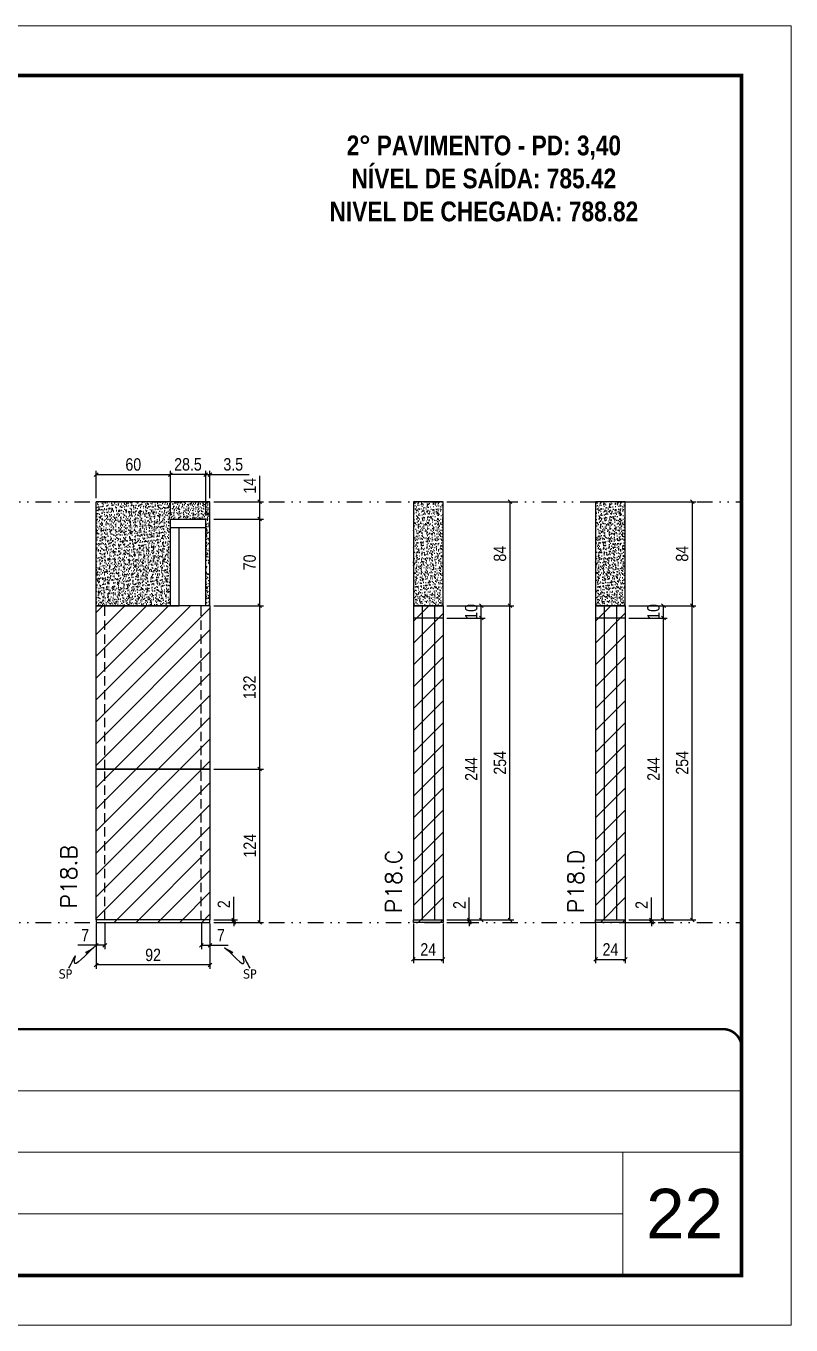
# Model space of a CAD drawing. Extents: x 2201 to 8455, y 252 to 7045.
# Drawn here: x 4666 to 5285, y 252 to 1302 of the extents above; entities that cross this region are included whole.
import ezdxf

# ---------------------------------------------------------------- set-up
doc = ezdxf.new("R2010")
doc.units = 0
for name, pattern in [('CONTINUO', [0]), ('DASHED', [0.75, 0.5, -0.25]), ('DIVIDE2', [0.625, 0.25, -0.125, 0, -0.125, 0, -0.125]), ('HIDDEN', [0.375, 0.25, -0.125])]:
    doc.linetypes.add(name, pattern=pattern)
for name, color, linetype, lineweight in [('CARIMBO', 255, 'Continuous', 9), ('Folhas', 255, 'Continuous', 9), ('Hachura', 251, 'Continuous', 9), ('SARRAFO DE PRESSAO', 251, 'DASHED', 9), ('Texto Seção', 7, 'Continuous', 15)]:
    doc.layers.add(name, color=color, linetype=linetype, lineweight=lineweight)
for name, color, linetype in [('COTA', 241, 'Continuous'), ('NOMENCLATURA', 7, 'Continuous'), ('Nível', 160, 'Continuous'), ('Painéis', 200, 'Continuous'), ('SARR_2.2x7', 40, 'Continuous'), ('Sarrafo de Pressão', 42, 'HIDDEN'), ('texto', 7, 'Continuous')]:
    doc.layers.add(name, color=color, linetype=linetype)
doc.styles.add('ARIAL', font='arial.ttf')
doc.styles.add('COTA TECNICA', font='techl___.ttf', dxfattribs={"height": 10})
doc.styles.add('COTA TECNICA-50', font='techl___.ttf', dxfattribs={"height": 10})
doc.styles.add('REGUA-120', font='ROMANS.shx', dxfattribs={"height": 15})
doc.styles.add('ROMANC', font='techb___.ttf', dxfattribs={"height": 2.5})
doc.styles.get("Standard").update_dxf_attribs({"font": 'arial.ttf'})
doc.dimstyles.new('COTA PAINEL-50', dxfattribs={"dimtxt": 10, "dimasz": 3, "dimexe": 3, "dimexo": 3, "dimgap": 3, "dimtad": 1, "dimdec": 1, "dimzin": 12, "dimdsep": 46, "dimtxsty": 'COTA TECNICA-50', "dimblk1": 'OBLIQUE', "dimblk2": 'OBLIQUE', "dimsah": 1, "dimcen": 0.9, "dimclrd": 4, "dimclre": 4, "dimclrt": 240, "dimadec": 1, "dimazin": 3, "dimtfac": 1, "dimtdec": 1, "dimtmove": 0, "dimatfit": 3, "dimfxl": 1, "dimtolj": 1, "dimtzin": 12, "dimarcsym": 0})
doc.dimstyles.new('PAINEL', dxfattribs={"dimtxt": 10, "dimasz": 3, "dimexe": 3, "dimexo": 3, "dimgap": 3, "dimtad": 1, "dimdec": 1, "dimzin": 12, "dimdsep": 46, "dimtxsty": 'COTA TECNICA', "dimblk1": 'OBLIQUE', "dimblk2": 'OBLIQUE', "dimsah": 1, "dimcen": 0.9, "dimclrd": 4, "dimclre": 4, "dimclrt": 240, "dimadec": 1, "dimazin": 3, "dimtfac": 1, "dimtdec": 1, "dimtmove": 0, "dimatfit": 3, "dimfxl": 1, "dimtolj": 1, "dimtzin": 12, "dimarcsym": 0})
doc.dimstyles.get("Standard").update_dxf_attribs({"dimtxt": 0.18, "dimasz": 0.18, "dimexe": 0.18, "dimexo": 0.0625, "dimgap": 0.09, "dimtad": 0, "dimtih": 1, "dimtoh": 1, "dimdec": 4, "dimzin": 0, "dimdsep": 46, "dimtxsty": 'Standard', "dimcen": 0.09, "dimadec": 0, "dimazin": 0, "dimtfac": 1, "dimtdec": 4, "dimtofl": 0, "dimtmove": 0, "dimatfit": 3, "dimfxl": 1, "dimtolj": 1, "dimtzin": 0, "dimarcsym": 0})

# ---------------------------------------------------------------- blocks, each defined once
blk = doc.blocks.new('9999999999')
at = {"color": 30, "linetype": 'CONTINUO'}
for p, q in [((98564.6, 34379.6), (99584, 34379.6)), ((98564.6, 34329.8), (99488, 34329.8)), ((99584, 34329.8), (99488, 34329.8)), ((99488, 34329.8), (99488, 34230.2)), ((98564.6, 34280), (99488, 34280))]:
    blk.add_line(p, q, dxfattribs=at)
at = {"color": 30, "linetype": 'CONTINUO', "const_width": 2}
blk.add_lwpolyline([(99584, 34230.2), (99584, 34414.4, 0.414214), (99569, 34429.4), (98229, 34429.4, 0.414214), (98214, 34414.4), (98214, 34245.2, 0.414214), (98229, 34230.2), (99584, 34230.2)], format="xyb", dxfattribs=at)
at = {"layer": 'Folhas'}
blk.add_lwpolyline([(98139, 34190.2), (99624, 34190.2), (99624, 35240.2), (98139, 35240.2)], close=True, dxfattribs=at)
at = {"layer": 'Folhas', "color": 30, "const_width": 3}
blk.add_lwpolyline([(98214, 34230.2), (99584, 34230.2), (99584, 35200.2), (98214, 35200.2)], close=True, dxfattribs=at)
blk = doc.blocks.new('_Oblique')
at = {"color": 0, "linetype": 'ByBlock', "lineweight": -2}
blk.add_line((-0.5, -0.5), (0.5, 0.5), dxfattribs=at)
blk = doc.blocks.new('*D221')
at = {"layer": 'COTA', "color": 4, "lineweight": -2, "transparency": 16777216}
for p, q in [((4979.6, 576.2), (4979.6, 544.3)), ((5003.6, 576.2), (5003.6, 544.3)), ((4979.6, 547.3), (5003.6, 547.3))]:
    blk.add_line(p, q, dxfattribs=at)
at = {"layer": 'Defpoints', "color": 0, "transparency": 16777216}
for p in [(4979.6, 579.2), (5003.6, 579.2), (5003.6, 547.3)]:
    blk.add_point(p, dxfattribs=at)
at = {"layer": 'COTA', "color": 4, "lineweight": -2, "transparency": 16777216, "xscale": 3, "yscale": 3, "zscale": 3, "rotation": 180}
blk.add_blockref('_Oblique', (4979.6, 547.3), dxfattribs=at)
at = {"layer": 'COTA', "color": 4, "lineweight": -2, "transparency": 16777216, "xscale": 3, "yscale": 3, "zscale": 3}
blk.add_blockref('_Oblique', (5003.6, 547.3), dxfattribs=at)
at = {"layer": 'COTA', "color": 240, "transparency": 16777216, "insert": (4991.6, 555.4), "char_height": 10, "attachment_point": 5, "style": 'COTA TECNICA'}
blk.add_mtext('\\A1;24', dxfattribs=at)
blk = doc.blocks.new('*D222')
at = {"layer": 'COTA', "color": 4, "lineweight": -2, "transparency": 16777216}
for p, q in [((5024.8, 579.2), (5024.8, 597.3)), ((5006.6, 579.2), (5027.8, 579.2)), ((5024.8, 577.2), (5024.8, 579.2)), ((5006.6, 577.2), (5027.8, 577.2)), ((5024.8, 577.2), (5024.8, 574.2))]:
    blk.add_line(p, q, dxfattribs=at)
at = {"layer": 'Defpoints', "color": 0, "transparency": 16777216}
for p in [(5003.6, 579.2), (5024.8, 579.2), (5003.6, 577.2)]:
    blk.add_point(p, dxfattribs=at)
at = {"layer": 'COTA', "color": 4, "lineweight": -2, "transparency": 16777216, "xscale": 3, "yscale": 3, "zscale": 3}
for p, rotation in [((5024.8, 579.2), 270), ((5024.8, 577.2), 90)]:
    blk.add_blockref('_Oblique', p, dxfattribs=dict(at, rotation=rotation))
at = {"layer": 'COTA', "color": 240, "transparency": 16777216, "insert": (5016.8, 591.3), "char_height": 10, "attachment_point": 5, "rotation": 90, "style": 'COTA TECNICA-50'}
blk.add_mtext('\\A1;2', dxfattribs=at)
blk = doc.blocks.new('*D673')
at = {"layer": 'COTA', "color": 4, "linetype": 'ByBlock', "lineweight": -2, "transparency": 16777216}
for p, q in [((5006.6, 917.2), (5060.7, 917.2)), ((5057.7, 917.2), (5057.7, 833.2)), ((5006.6, 833.2), (5060.7, 833.2))]:
    blk.add_line(p, q, dxfattribs=at)
at = {"layer": 'Defpoints', "color": 0, "linetype": 'ByBlock', "transparency": 16777216}
for p in [(5003.6, 917.2), (5003.6, 833.2), (5057.7, 833.2)]:
    blk.add_point(p, dxfattribs=at)
at = {"layer": 'COTA', "color": 4, "linetype": 'ByBlock', "lineweight": -2, "transparency": 16777216, "xscale": 3, "yscale": 3, "zscale": 3}
for p, rotation in [((5057.7, 917.2), 90), ((5057.7, 833.2), 270)]:
    blk.add_blockref('_Oblique', p, dxfattribs=dict(at, rotation=rotation))
at = {"layer": 'COTA', "color": 240, "linetype": 'ByBlock', "transparency": 16777216, "insert": (5049.6, 875.2), "char_height": 10, "attachment_point": 5, "rotation": 90, "style": 'COTA TECNICA'}
blk.add_mtext('\\A1;84', dxfattribs=at)
blk = doc.blocks.new('*D223')
at = {"layer": 'COTA', "color": 4, "lineweight": -2, "transparency": 16777216}
for p, q in [((5006.6, 833.2), (5037.5, 833.2)), ((5034.5, 823.2), (5034.5, 833.2)), ((5006.6, 823.2), (5037.5, 823.2))]:
    blk.add_line(p, q, dxfattribs=at)
at = {"layer": 'Defpoints', "color": 0, "transparency": 16777216}
for p in [(5003.6, 833.2), (5034.5, 833.2), (5003.6, 823.2)]:
    blk.add_point(p, dxfattribs=at)
at = {"layer": 'COTA', "color": 4, "lineweight": -2, "transparency": 16777216, "xscale": 3, "yscale": 3, "zscale": 3}
for p, rotation in [((5034.5, 833.2), 90), ((5034.5, 823.2), 270)]:
    blk.add_blockref('_Oblique', p, dxfattribs=dict(at, rotation=rotation))
at = {"layer": 'COTA', "color": 240, "transparency": 16777216, "insert": (5026.4, 828.2), "char_height": 10, "attachment_point": 5, "rotation": 90, "style": 'COTA TECNICA-50'}
blk.add_mtext('\\A1;10', dxfattribs=at)
blk = doc.blocks.new('*D674')
at = {"layer": 'COTA', "color": 4, "lineweight": -2, "transparency": 16777216}
for p, q in [((5006.6, 823.2), (5037.5, 823.2)), ((5034.5, 579.2), (5034.5, 823.2)), ((5006.6, 579.2), (5037.5, 579.2))]:
    blk.add_line(p, q, dxfattribs=at)
at = {"layer": 'Defpoints', "color": 0, "transparency": 16777216}
for p in [(5003.6, 823.2), (5034.5, 823.2), (5003.6, 579.2)]:
    blk.add_point(p, dxfattribs=at)
at = {"layer": 'COTA', "color": 4, "lineweight": -2, "transparency": 16777216, "xscale": 3, "yscale": 3, "zscale": 3}
for p, rotation in [((5034.5, 823.2), 90), ((5034.5, 579.2), 270)]:
    blk.add_blockref('_Oblique', p, dxfattribs=dict(at, rotation=rotation))
at = {"layer": 'COTA', "color": 240, "transparency": 16777216, "insert": (5026.4, 701.2), "char_height": 10, "attachment_point": 5, "rotation": 90, "style": 'COTA TECNICA'}
blk.add_mtext('\\A1;244', dxfattribs=at)
blk = doc.blocks.new('*D224')
at = {"layer": 'COTA', "color": 4, "lineweight": -2, "transparency": 16777216}
for p, q in [((4723.2, 576.2), (4723.2, 539.8)), ((4815.2, 576.2), (4815.2, 539.8)), ((4815.2, 542.8), (4723.2, 542.8))]:
    blk.add_line(p, q, dxfattribs=at)
at = {"layer": 'Defpoints', "color": 0, "transparency": 16777216}
for p in [(4723.2, 579.2), (4815.2, 579.2), (4723.2, 542.8)]:
    blk.add_point(p, dxfattribs=at)
at = {"layer": 'COTA', "color": 4, "lineweight": -2, "transparency": 16777216, "xscale": 3, "yscale": 3, "zscale": 3, "rotation": 180}
blk.add_blockref('_Oblique', (4723.2, 542.8), dxfattribs=at)
at = {"layer": 'COTA', "color": 4, "lineweight": -2, "transparency": 16777216, "xscale": 3, "yscale": 3, "zscale": 3}
blk.add_blockref('_Oblique', (4815.2, 542.8), dxfattribs=at)
at = {"layer": 'COTA', "color": 240, "transparency": 16777216, "insert": (4769.2, 550.9), "char_height": 10, "attachment_point": 5, "style": 'COTA TECNICA'}
blk.add_mtext('\\A1;92', dxfattribs=at)
blk = doc.blocks.new('*D225')
at = {"layer": 'COTA', "color": 4, "lineweight": -2, "transparency": 16777216}
for p, q in [((4808.2, 576.2), (4808.2, 555.7)), ((4815.2, 574.2), (4815.2, 555.7)), ((4808.2, 558.7), (4815.2, 558.7)), ((4815.2, 558.7), (4829.9, 558.7))]:
    blk.add_line(p, q, dxfattribs=at)
at = {"layer": 'Defpoints', "color": 0, "transparency": 16777216}
for p in [(4808.2, 579.2), (4815.2, 577.2), (4815.2, 558.7)]:
    blk.add_point(p, dxfattribs=at)
at = {"layer": 'COTA', "color": 4, "lineweight": -2, "transparency": 16777216, "xscale": 3, "yscale": 3, "zscale": 3, "rotation": 180}
blk.add_blockref('_Oblique', (4808.2, 558.7), dxfattribs=at)
at = {"layer": 'COTA', "color": 4, "lineweight": -2, "transparency": 16777216, "xscale": 3, "yscale": 3, "zscale": 3}
blk.add_blockref('_Oblique', (4815.2, 558.7), dxfattribs=at)
at = {"layer": 'COTA', "color": 240, "transparency": 16777216, "insert": (4824, 566.8), "char_height": 10, "attachment_point": 5, "style": 'COTA TECNICA-50'}
blk.add_mtext('\\A1;7', dxfattribs=at)
blk = doc.blocks.new('*D226')
at = {"layer": 'COTA', "color": 4, "lineweight": -2, "transparency": 16777216}
for p, q in [((4723.2, 574.2), (4723.2, 555.7)), ((4730.2, 576.2), (4730.2, 555.7)), ((4723.2, 558.7), (4708.4, 558.7)), ((4730.2, 558.7), (4723.2, 558.7))]:
    blk.add_line(p, q, dxfattribs=at)
at = {"layer": 'Defpoints', "color": 0, "transparency": 16777216}
for p in [(4730.2, 579.2), (4723.2, 577.2), (4723.2, 558.7)]:
    blk.add_point(p, dxfattribs=at)
at = {"layer": 'COTA', "color": 4, "lineweight": -2, "transparency": 16777216, "xscale": 3, "yscale": 3, "zscale": 3, "rotation": 180}
blk.add_blockref('_Oblique', (4723.2, 558.7), dxfattribs=at)
at = {"layer": 'COTA', "color": 4, "lineweight": -2, "transparency": 16777216, "xscale": 3, "yscale": 3, "zscale": 3}
blk.add_blockref('_Oblique', (4730.2, 558.7), dxfattribs=at)
at = {"layer": 'COTA', "color": 240, "transparency": 16777216, "insert": (4714.3, 566.8), "char_height": 10, "attachment_point": 5, "style": 'COTA TECNICA-50'}
blk.add_mtext('\\A1;7', dxfattribs=at)
blk = doc.blocks.new('*D227')
at = {"layer": 'COTA', "color": 4, "linetype": 'ByBlock', "lineweight": -2, "transparency": 16777216}
for p, q in [((4818.2, 701.2), (4858.4, 701.2)), ((4855.4, 577.2), (4855.4, 701.2)), ((4818.2, 577.2), (4858.4, 577.2))]:
    blk.add_line(p, q, dxfattribs=at)
at = {"layer": 'Defpoints', "color": 0, "linetype": 'ByBlock', "transparency": 16777216}
for p in [(4815.2, 701.2), (4855.4, 701.2), (4815.2, 577.2)]:
    blk.add_point(p, dxfattribs=at)
at = {"layer": 'COTA', "color": 4, "linetype": 'ByBlock', "lineweight": -2, "transparency": 16777216, "xscale": 3, "yscale": 3, "zscale": 3}
for p, rotation in [((4855.4, 701.2), 90), ((4855.4, 577.2), 270)]:
    blk.add_blockref('_Oblique', p, dxfattribs=dict(at, rotation=rotation))
at = {"layer": 'COTA', "color": 240, "linetype": 'ByBlock', "transparency": 16777216, "insert": (4847.3, 639.2), "char_height": 10, "attachment_point": 5, "rotation": 90, "style": 'COTA TECNICA'}
blk.add_mtext('\\A1;124', dxfattribs=at)
blk = doc.blocks.new('*D228')
at = {"layer": 'COTA', "color": 4, "lineweight": -2, "transparency": 16777216}
for p, q in [((4834.4, 579.2), (4834.4, 598)), ((4818.2, 579.2), (4837.4, 579.2)), ((4834.4, 577.2), (4834.4, 579.2)), ((4818.2, 577.2), (4837.4, 577.2)), ((4834.4, 577.2), (4834.4, 574.2))]:
    blk.add_line(p, q, dxfattribs=at)
at = {"layer": 'Defpoints', "color": 0, "transparency": 16777216}
for p in [(4815.2, 579.2), (4815.2, 577.2), (4834.4, 577.2)]:
    blk.add_point(p, dxfattribs=at)
at = {"layer": 'COTA', "color": 4, "lineweight": -2, "transparency": 16777216, "xscale": 3, "yscale": 3, "zscale": 3}
for p, rotation in [((4834.4, 579.2), 270), ((4834.4, 577.2), 90)]:
    blk.add_blockref('_Oblique', p, dxfattribs=dict(at, rotation=rotation))
at = {"layer": 'COTA', "color": 240, "transparency": 16777216, "insert": (4826.4, 591.9), "char_height": 10, "attachment_point": 5, "rotation": 90, "style": 'COTA TECNICA-50'}
blk.add_mtext('\\A1;2', dxfattribs=at)
blk = doc.blocks.new('*D229')
at = {"layer": 'COTA', "color": 4, "linetype": 'ByBlock', "lineweight": -2, "transparency": 16777216}
for p, q in [((4818.2, 701.2), (4858.4, 701.2)), ((4855.4, 577.2), (4855.4, 701.2)), ((4818.2, 577.2), (4858.4, 577.2))]:
    blk.add_line(p, q, dxfattribs=at)
at = {"layer": 'Defpoints', "color": 0, "linetype": 'ByBlock', "transparency": 16777216}
for p in [(4815.2, 701.2), (4855.4, 701.2), (4815.2, 577.2)]:
    blk.add_point(p, dxfattribs=at)
at = {"layer": 'COTA', "color": 4, "linetype": 'ByBlock', "lineweight": -2, "transparency": 16777216, "xscale": 3, "yscale": 3, "zscale": 3}
for p, rotation in [((4855.4, 701.2), 90), ((4855.4, 577.2), 270)]:
    blk.add_blockref('_Oblique', p, dxfattribs=dict(at, rotation=rotation))
at = {"layer": 'COTA', "color": 240, "linetype": 'ByBlock', "transparency": 16777216, "insert": (4847.3, 639.2), "char_height": 10, "attachment_point": 5, "rotation": 90, "style": 'COTA TECNICA'}
blk.add_mtext('\\A1;124', dxfattribs=at)
blk = doc.blocks.new('*D230')
at = {"layer": 'COTA', "color": 4, "lineweight": -2, "transparency": 16777216}
for p, q in [((4855.4, 917.2), (4855.4, 938.3)), ((4818.2, 917.2), (4858.4, 917.2)), ((4855.4, 903.2), (4855.4, 917.2)), ((4818.2, 903.2), (4858.4, 903.2))]:
    blk.add_line(p, q, dxfattribs=at)
at = {"layer": 'Defpoints', "color": 0, "transparency": 16777216}
for p in [(4815.2, 917.2), (4815.2, 903.2), (4855.4, 903.2)]:
    blk.add_point(p, dxfattribs=at)
at = {"layer": 'COTA', "color": 4, "lineweight": -2, "transparency": 16777216, "xscale": 3, "yscale": 3, "zscale": 3}
for p, rotation in [((4855.4, 917.2), 90), ((4855.4, 903.2), 270)]:
    blk.add_blockref('_Oblique', p, dxfattribs=dict(at, rotation=rotation))
at = {"layer": 'COTA', "color": 240, "transparency": 16777216, "insert": (4847.3, 930.2), "char_height": 10, "attachment_point": 5, "rotation": 90, "style": 'COTA TECNICA-50'}
blk.add_mtext('\\A1;14', dxfattribs=at)
blk = doc.blocks.new('*D53')
at = {"layer": 'COTA', "color": 4, "lineweight": -2, "transparency": 16777216}
for p, q in [((5006.6, 833.2), (5060.7, 833.2)), ((5057.7, 579.2), (5057.7, 833.2)), ((5006.6, 579.2), (5060.7, 579.2))]:
    blk.add_line(p, q, dxfattribs=at)
at = {"layer": 'Defpoints', "color": 0, "transparency": 16777216}
for p in [(5003.6, 833.2), (5057.7, 833.2), (5003.6, 579.2)]:
    blk.add_point(p, dxfattribs=at)
at = {"layer": 'COTA', "color": 4, "lineweight": -2, "transparency": 16777216, "xscale": 3, "yscale": 3, "zscale": 3}
for p, rotation in [((5057.7, 833.2), 90), ((5057.7, 579.2), 270)]:
    blk.add_blockref('_Oblique', p, dxfattribs=dict(at, rotation=rotation))
at = {"layer": 'COTA', "color": 240, "transparency": 16777216, "insert": (5049.6, 706.2), "char_height": 10, "attachment_point": 5, "rotation": 90, "style": 'COTA TECNICA'}
blk.add_mtext('\\A1;254', dxfattribs=at)
blk = doc.blocks.new('*D583')
at = {"layer": 'COTA', "color": 4, "lineweight": -2, "transparency": 16777216}
for p, q in [((4723.2, 920.2), (4723.2, 942.2)), ((4723.2, 939.2), (4783.2, 939.2)), ((4783.2, 906.2), (4783.2, 942.2))]:
    blk.add_line(p, q, dxfattribs=at)
at = {"layer": 'Defpoints', "color": 0, "transparency": 16777216}
for p in [(4783.2, 939.2), (4723.2, 917.2), (4783.2, 903.2)]:
    blk.add_point(p, dxfattribs=at)
at = {"layer": 'COTA', "color": 4, "lineweight": -2, "transparency": 16777216, "xscale": 3, "yscale": 3, "zscale": 3, "rotation": 180}
blk.add_blockref('_Oblique', (4723.2, 939.2), dxfattribs=at)
at = {"layer": 'COTA', "color": 4, "lineweight": -2, "transparency": 16777216, "xscale": 3, "yscale": 3, "zscale": 3}
blk.add_blockref('_Oblique', (4783.2, 939.2), dxfattribs=at)
at = {"layer": 'COTA', "color": 240, "transparency": 16777216, "insert": (4753.2, 947.3), "char_height": 10, "attachment_point": 5, "style": 'COTA TECNICA'}
blk.add_mtext('\\A1;60', dxfattribs=at)
blk = doc.blocks.new('*D54')
at = {"layer": 'COTA', "color": 4, "lineweight": -2, "transparency": 16777216}
for p, q in [((5126.9, 576.2), (5126.9, 544.3)), ((5150.9, 576.2), (5150.9, 544.3)), ((5126.9, 547.3), (5150.9, 547.3))]:
    blk.add_line(p, q, dxfattribs=at)
at = {"layer": 'Defpoints', "color": 0, "transparency": 16777216}
for p in [(5126.9, 579.2), (5150.9, 579.2), (5150.9, 547.3)]:
    blk.add_point(p, dxfattribs=at)
at = {"layer": 'COTA', "color": 4, "lineweight": -2, "transparency": 16777216, "xscale": 3, "yscale": 3, "zscale": 3, "rotation": 180}
blk.add_blockref('_Oblique', (5126.9, 547.3), dxfattribs=at)
at = {"layer": 'COTA', "color": 4, "lineweight": -2, "transparency": 16777216, "xscale": 3, "yscale": 3, "zscale": 3}
blk.add_blockref('_Oblique', (5150.9, 547.3), dxfattribs=at)
at = {"layer": 'COTA', "color": 240, "transparency": 16777216, "insert": (5138.9, 555.4), "char_height": 10, "attachment_point": 5, "style": 'COTA TECNICA'}
blk.add_mtext('\\A1;24', dxfattribs=at)
blk = doc.blocks.new('*D55')
at = {"layer": 'COTA', "color": 4, "lineweight": -2, "transparency": 16777216}
for p, q in [((5172.1, 579.2), (5172.1, 597.3)), ((5153.9, 579.2), (5175.1, 579.2)), ((5172.1, 577.2), (5172.1, 579.2)), ((5153.9, 577.2), (5175.1, 577.2)), ((5172.1, 577.2), (5172.1, 574.2))]:
    blk.add_line(p, q, dxfattribs=at)
at = {"layer": 'Defpoints', "color": 0, "transparency": 16777216}
for p in [(5150.9, 579.2), (5172.1, 579.2), (5150.9, 577.2)]:
    blk.add_point(p, dxfattribs=at)
at = {"layer": 'COTA', "color": 4, "lineweight": -2, "transparency": 16777216, "xscale": 3, "yscale": 3, "zscale": 3}
for p, rotation in [((5172.1, 579.2), 270), ((5172.1, 577.2), 90)]:
    blk.add_blockref('_Oblique', p, dxfattribs=dict(at, rotation=rotation))
at = {"layer": 'COTA', "color": 240, "transparency": 16777216, "insert": (5164.1, 591.3), "char_height": 10, "attachment_point": 5, "rotation": 90, "style": 'COTA TECNICA-50'}
blk.add_mtext('\\A1;2', dxfattribs=at)
blk = doc.blocks.new('*D584')
at = {"layer": 'COTA', "color": 4, "linetype": 'ByBlock', "lineweight": -2, "transparency": 16777216}
for p, q in [((5153.9, 917.2), (5208, 917.2)), ((5205, 917.2), (5205, 833.2)), ((5153.9, 833.2), (5208, 833.2))]:
    blk.add_line(p, q, dxfattribs=at)
at = {"layer": 'Defpoints', "color": 0, "linetype": 'ByBlock', "transparency": 16777216}
for p in [(5150.9, 917.2), (5150.9, 833.2), (5205, 833.2)]:
    blk.add_point(p, dxfattribs=at)
at = {"layer": 'COTA', "color": 4, "linetype": 'ByBlock', "lineweight": -2, "transparency": 16777216, "xscale": 3, "yscale": 3, "zscale": 3}
for p, rotation in [((5205, 917.2), 90), ((5205, 833.2), 270)]:
    blk.add_blockref('_Oblique', p, dxfattribs=dict(at, rotation=rotation))
at = {"layer": 'COTA', "color": 240, "linetype": 'ByBlock', "transparency": 16777216, "insert": (5196.9, 875.2), "char_height": 10, "attachment_point": 5, "rotation": 90, "style": 'COTA TECNICA'}
blk.add_mtext('\\A1;84', dxfattribs=at)
blk = doc.blocks.new('*D585')
at = {"layer": 'COTA', "color": 4, "lineweight": -2, "transparency": 16777216}
for p, q in [((5153.9, 823.2), (5184.8, 823.2)), ((5181.8, 579.2), (5181.8, 823.2)), ((5153.9, 579.2), (5184.8, 579.2))]:
    blk.add_line(p, q, dxfattribs=at)
at = {"layer": 'Defpoints', "color": 0, "transparency": 16777216}
for p in [(5150.9, 823.2), (5181.8, 823.2), (5150.9, 579.2)]:
    blk.add_point(p, dxfattribs=at)
at = {"layer": 'COTA', "color": 4, "lineweight": -2, "transparency": 16777216, "xscale": 3, "yscale": 3, "zscale": 3}
for p, rotation in [((5181.8, 823.2), 90), ((5181.8, 579.2), 270)]:
    blk.add_blockref('_Oblique', p, dxfattribs=dict(at, rotation=rotation))
at = {"layer": 'COTA', "color": 240, "transparency": 16777216, "insert": (5173.7, 701.2), "char_height": 10, "attachment_point": 5, "rotation": 90, "style": 'COTA TECNICA'}
blk.add_mtext('\\A1;244', dxfattribs=at)
blk = doc.blocks.new('*D56')
at = {"layer": 'COTA', "color": 4, "lineweight": -2, "transparency": 16777216}
for p, q in [((5153.9, 833.2), (5208, 833.2)), ((5205, 579.2), (5205, 833.2)), ((5153.9, 579.2), (5208, 579.2))]:
    blk.add_line(p, q, dxfattribs=at)
at = {"layer": 'Defpoints', "color": 0, "transparency": 16777216}
for p in [(5150.9, 833.2), (5205, 833.2), (5150.9, 579.2)]:
    blk.add_point(p, dxfattribs=at)
at = {"layer": 'COTA', "color": 4, "lineweight": -2, "transparency": 16777216, "xscale": 3, "yscale": 3, "zscale": 3}
for p, rotation in [((5205, 833.2), 90), ((5205, 579.2), 270)]:
    blk.add_blockref('_Oblique', p, dxfattribs=dict(at, rotation=rotation))
at = {"layer": 'COTA', "color": 240, "transparency": 16777216, "insert": (5196.9, 706.2), "char_height": 10, "attachment_point": 5, "rotation": 90, "style": 'COTA TECNICA'}
blk.add_mtext('\\A1;254', dxfattribs=at)
blk = doc.blocks.new('*D586')
at = {"layer": 'COTA', "color": 4, "lineweight": -2, "transparency": 16777216}
for p, q in [((4818.2, 833.2), (4858.4, 833.2)), ((4855.4, 701.2), (4855.4, 833.2)), ((4818.2, 701.2), (4858.4, 701.2))]:
    blk.add_line(p, q, dxfattribs=at)
at = {"layer": 'Defpoints', "color": 0, "transparency": 16777216}
for p in [(4815.2, 833.2), (4855.4, 833.2), (4815.2, 701.2)]:
    blk.add_point(p, dxfattribs=at)
at = {"layer": 'COTA', "color": 4, "lineweight": -2, "transparency": 16777216, "xscale": 3, "yscale": 3, "zscale": 3}
for p, rotation in [((4855.4, 833.2), 90), ((4855.4, 701.2), 270)]:
    blk.add_blockref('_Oblique', p, dxfattribs=dict(at, rotation=rotation))
at = {"layer": 'COTA', "color": 240, "transparency": 16777216, "insert": (4847.2, 767.2), "char_height": 10, "attachment_point": 5, "rotation": 90, "style": 'COTA TECNICA'}
blk.add_mtext('\\A1;132', dxfattribs=at)
blk = doc.blocks.new('*D587')
at = {"layer": 'COTA', "color": 4, "lineweight": -2, "transparency": 16777216}
for p, q in [((4818.2, 903.2), (4858.4, 903.2)), ((4855.4, 833.2), (4855.4, 903.2)), ((4818.2, 833.2), (4858.4, 833.2))]:
    blk.add_line(p, q, dxfattribs=at)
at = {"layer": 'Defpoints', "color": 0, "transparency": 16777216}
for p in [(4815.2, 903.2), (4855.4, 903.2), (4815.2, 833.2)]:
    blk.add_point(p, dxfattribs=at)
at = {"layer": 'COTA', "color": 4, "lineweight": -2, "transparency": 16777216, "xscale": 3, "yscale": 3, "zscale": 3}
for p, rotation in [((4855.4, 903.2), 90), ((4855.4, 833.2), 270)]:
    blk.add_blockref('_Oblique', p, dxfattribs=dict(at, rotation=rotation))
at = {"layer": 'COTA', "color": 240, "transparency": 16777216, "insert": (4847.3, 868.2), "char_height": 10, "attachment_point": 5, "rotation": 90, "style": 'COTA TECNICA'}
blk.add_mtext('\\A1;70', dxfattribs=at)
blk = doc.blocks.new('*D57')
at = {"layer": 'COTA', "color": 4, "lineweight": -2, "transparency": 16777216}
for p, q in [((5153.9, 833.2), (5184.8, 833.2)), ((5181.8, 823.2), (5181.8, 833.2)), ((5153.9, 823.2), (5184.8, 823.2))]:
    blk.add_line(p, q, dxfattribs=at)
at = {"layer": 'Defpoints', "color": 0, "transparency": 16777216}
for p in [(5150.9, 833.2), (5181.8, 833.2), (5150.9, 823.2)]:
    blk.add_point(p, dxfattribs=at)
at = {"layer": 'COTA', "color": 4, "lineweight": -2, "transparency": 16777216, "xscale": 3, "yscale": 3, "zscale": 3}
for p, rotation in [((5181.8, 833.2), 90), ((5181.8, 823.2), 270)]:
    blk.add_blockref('_Oblique', p, dxfattribs=dict(at, rotation=rotation))
at = {"layer": 'COTA', "color": 240, "transparency": 16777216, "insert": (5173.7, 828.2), "char_height": 10, "attachment_point": 5, "rotation": 90, "style": 'COTA TECNICA'}
blk.add_mtext('\\A1;10', dxfattribs=at)
blk = doc.blocks.new('*D590')
at = {"layer": 'COTA', "color": 4, "lineweight": -2, "transparency": 16777216}
for p, q in [((4811.7, 939.2), (4808.7, 939.2)), ((4811.7, 906.2), (4811.7, 942.2)), ((4811.7, 939.2), (4815.2, 939.2)), ((4815.2, 920.2), (4815.2, 942.2)), ((4815.2, 939.2), (4846.8, 939.2))]:
    blk.add_line(p, q, dxfattribs=at)
at = {"layer": 'Defpoints', "color": 0, "transparency": 16777216}
for p in [(4815.2, 939.2), (4815.2, 917.2), (4811.7, 903.2)]:
    blk.add_point(p, dxfattribs=at)
at = {"layer": 'COTA', "color": 4, "lineweight": -2, "transparency": 16777216, "xscale": 3, "yscale": 3, "zscale": 3}
blk.add_blockref('_Oblique', (4811.7, 939.2), dxfattribs=at)
at = {"layer": 'COTA', "color": 4, "lineweight": -2, "transparency": 16777216, "xscale": 3, "yscale": 3, "zscale": 3, "rotation": 180}
blk.add_blockref('_Oblique', (4815.2, 939.2), dxfattribs=at)
at = {"layer": 'COTA', "color": 240, "transparency": 16777216, "insert": (4834, 947.4), "char_height": 10, "attachment_point": 5, "style": 'COTA TECNICA'}
blk.add_mtext('\\A1;3.5', dxfattribs=at)
blk = doc.blocks.new('*D547')
at = {"layer": 'COTA', "color": 4, "lineweight": -2, "transparency": 16777216}
for p, q in [((4783.2, 906.2), (4783.2, 942.2)), ((4811.7, 939.2), (4783.2, 939.2)), ((4811.7, 906.2), (4811.7, 942.2))]:
    blk.add_line(p, q, dxfattribs=at)
at = {"layer": 'Defpoints', "color": 0, "transparency": 16777216}
for p in [(4783.2, 939.2), (4783.2, 903.2), (4811.7, 903.2)]:
    blk.add_point(p, dxfattribs=at)
at = {"layer": 'COTA', "color": 4, "lineweight": -2, "transparency": 16777216, "xscale": 3, "yscale": 3, "zscale": 3, "rotation": 180}
blk.add_blockref('_Oblique', (4783.2, 939.2), dxfattribs=at)
at = {"layer": 'COTA', "color": 4, "lineweight": -2, "transparency": 16777216, "xscale": 3, "yscale": 3, "zscale": 3}
blk.add_blockref('_Oblique', (4811.7, 939.2), dxfattribs=at)
at = {"layer": 'COTA', "color": 240, "transparency": 16777216, "insert": (4797.4, 947.4), "char_height": 10, "attachment_point": 5, "style": 'COTA TECNICA'}
blk.add_mtext('\\A1;28.5', dxfattribs=at)

msp = doc.modelspace()

# ---------------------------------------------------------------- hatches: boundary and pattern name
at = {"layer": 'COTA', "linetype": 'ByBlock'}
h = msp.add_hatch(dxfattribs=at)
h.set_pattern_fill('AR-CONC', color=256, scale=0.03)
h.set_pattern_definition([(50, (-167550.8156, -105473.8634), (5.46554007, -0.47817257), [0.5715, -6.2865]), (355, (-167550.8156, -105473.8634), (-1.05730264, 5.73170536), [0.4572, -5.02921753]), (100.4514447, (-167550.36, -105473.903), (4.40823741, 5.25353256), [0.48570026, -5.34270734]), (46.1842, (-167550.8156, -105472.3394), (8.13237123, -1.26126984), [0.85725, -9.42975]), (96.6355576, (-167550.138, -105472.4445), (7.12212402, 7.42278374), [0.7285507, -8.01406824]), (351.184151, (-167550.816, -105472.339), (7.12212402, 7.42278374), [0.685799, -7.54379196]), (21, (-167550.0536, -105472.7204), (4.54843174, -3.06795595), [0.5715, -6.2865]), (326, (-167550.0536, -105472.7204), (1.85406085, 5.52563898), [0.4572, -5.0292]), (71.451445, (-167549.6745, -105472.976), (6.40249258, 2.45768307), [0.48570026, -5.34269813]), (37.5, (-167550.8156, -105473.8634), (0.092658098, 2.536651166), [0, -4.96824, 0, -5.1054, 0, -5.04825]), (7.5, (-167550.8156, -105473.8634), (2.004589875, 3.005417245), [0, -2.91084, 0, -4.85394, 0, -1.92405]), (327.5, (-167552.5148, -105473.8634), (4.067717855, -0.17186232), [0, -1.905, 0, -5.9436, 0, -7.8867]), (317.5, (-167553.277, -105473.8634), (4.44387544, 0.76279473), [0, -2.4765, 0, -3.94716, 0, -5.6007])])
h.paths.add_polyline_path([(4723.16, 833.2), (4783.16, 833.2), (4783.16, 903.2), (4811.66, 903.2), (4811.66, 833.2), (4815.16, 833.2), (4815.16, 917.2), (4723.16, 917.2)])
h = msp.add_hatch(dxfattribs=at)
h.set_pattern_fill('AR-CONC', color=256, scale=0.03)
h.set_pattern_definition([(50, (-166021.149, -103166.713), (5.46554007, -0.47817257), [0.5715, -6.2865]), (355, (-166021.149, -103166.713), (-1.05730264, 5.73170536), [0.4572, -5.02921753]), (100.4514447, (-166020.6936, -103166.753), (4.40823741, 5.25353256), [0.48570026, -5.34270734]), (46.1842, (-166021.149, -103165.189), (8.13237123, -1.26126984), [0.85725, -9.42975]), (96.6355576, (-166020.471, -103165.294), (7.12212402, 7.42278374), [0.7285507, -8.01406824]), (351.184151, (-166021.149, -103165.189), (7.12212402, 7.42278374), [0.685799, -7.54379196]), (21, (-166020.387, -103165.57), (4.54843174, -3.06795595), [0.5715, -6.2865]), (326, (-166020.387, -103165.57), (1.85406085, 5.52563898), [0.4572, -5.0292]), (71.451445, (-166020.008, -103165.826), (6.40249258, 2.45768307), [0.48570026, -5.34269813]), (37.5, (-166021.149, -103166.7132), (0.092658098, 2.536651166), [0, -4.96824, 0, -5.1054, 0, -5.04825]), (7.5, (-166021.149, -103166.7132), (2.004589875, 3.005417245), [0, -2.91084, 0, -4.85394, 0, -1.92405]), (327.5, (-166022.8483, -103166.7132), (4.067717855, -0.17186232), [0, -1.905, 0, -5.9436, 0, -7.8867]), (317.5, (-166023.6103, -103166.7132), (4.44387544, 0.76279473), [0, -2.4765, 0, -3.94716, 0, -5.6007])])
h.paths.add_polyline_path([(4979.59, 833.2), (5003.59, 833.2), (5003.59, 917.2), (4979.59, 917.2)])
h = msp.add_hatch(dxfattribs=at)
h.set_pattern_fill('AR-CONC', color=256, scale=0.03)
h.set_pattern_definition([(50, (-165873.86, -103166.713), (5.46554007, -0.47817257), [0.5715, -6.2865]), (355, (-165873.86, -103166.713), (-1.05730264, 5.73170536), [0.4572, -5.02921753]), (100.4514447, (-165873.4043, -103166.753), (4.40823741, 5.25353256), [0.48570026, -5.34270734]), (46.1842, (-165873.86, -103165.189), (8.13237123, -1.26126984), [0.85725, -9.42975]), (96.6355576, (-165873.182, -103165.294), (7.12212402, 7.42278374), [0.7285507, -8.01406824]), (351.184151, (-165873.86, -103165.189), (7.12212402, 7.42278374), [0.685799, -7.54379196]), (21, (-165873.098, -103165.57), (4.54843174, -3.06795595), [0.5715, -6.2865]), (326, (-165873.098, -103165.57), (1.85406085, 5.52563898), [0.4572, -5.0292]), (71.451445, (-165872.719, -103165.826), (6.40249258, 2.45768307), [0.48570026, -5.34269813]), (37.5, (-165873.8598, -103166.7132), (0.092658098, 2.536651166), [0, -4.96824, 0, -5.1054, 0, -5.04825]), (7.5, (-165873.8598, -103166.7132), (2.004589875, 3.005417245), [0, -2.91084, 0, -4.85394, 0, -1.92405]), (327.5, (-165875.559, -103166.7132), (4.067717855, -0.17186232), [0, -1.905, 0, -5.9436, 0, -7.8867]), (317.5, (-165876.321, -103166.7132), (4.44387544, 0.76279473), [0, -2.4765, 0, -3.94716, 0, -5.6007])])
h.paths.add_polyline_path([(5126.88, 833.2), (5150.88, 833.2), (5150.88, 917.2), (5126.88, 917.2)])
at = {"layer": 'Hachura', "linetype": 'ByBlock'}
h = msp.add_hatch(dxfattribs=at)
h.set_pattern_fill('ANSI31', color=256, scale=100)
h.set_pattern_definition([(45, (-112426.967, -34404.075), (-8.8388348, 8.8388348), [])])
h.paths.add_polyline_path([(4815.16, 577.2), (4815.16, 833.2), (4723.16, 833.2), (4723.16, 577.2)])
h = msp.add_hatch(dxfattribs=at)
h.set_pattern_fill('ANSI31', color=256, scale=100)
h.set_pattern_definition([(45, (-112170.536, -34464.123), (-8.8388348, 8.8388348), [])])
h.paths.add_polyline_path([(5003.59, 577.2), (5003.59, 833.15), (4979.59, 833.15), (4979.59, 577.2)])
h = msp.add_hatch(dxfattribs=at)
h.set_pattern_fill('ANSI31', color=256, scale=100)
h.set_pattern_definition([(45, (-112023.247, -34464.123), (-8.8388348, 8.8388348), [])])
h.paths.add_polyline_path([(5150.88, 577.2), (5150.88, 833.15), (5126.88, 833.15), (5126.88, 577.2)])

# ---------------------------------------------------------------- linework, layer by layer
at = {"layer": 'COTA', "linetype": 'ByBlock'}
for p, q in [((4815.16, 917.2), (4723.16, 917.2)), ((4723.16, 917.2), (4723.16, 917.2)), ((4723.16, 833.2), (4723.16, 917.2)), ((4815.16, 833.2), (4815.16, 917.2))]:
    msp.add_line(p, q, dxfattribs=at)
for points in [[(4979.59, 833.18), (5003.59, 833.18), (5003.59, 917.2), (4979.59, 917.2)], [(5126.88, 833.18), (5150.88, 833.18), (5150.88, 917.2), (5126.88, 917.2)]]:
    msp.add_lwpolyline(points, close=True, dxfattribs=at)
at = {"layer": 'Nível', "color": 4, "linetype": 'DIVIDE2', "ltscale": 50}
for p, q in [((4265.34, 917.2), (5244.87, 917.2)), ((4265.34, 577.2), (5244.87, 577.2))]:
    msp.add_line(p, q, dxfattribs=at)
at = {"layer": 'Painéis'}
for p, q in [((4783.16, 903.2), (4811.66, 903.2)), ((4783.16, 833.2), (4783.16, 903.2)), ((4811.66, 903.2), (4811.66, 833.2)), ((4723.16, 765.2), (4723.16, 833.2)), ((4723.16, 833.2), (4783.16, 833.2)), ((4815.16, 833.2), (4723.16, 833.2)), ((4815.16, 833.2), (4811.66, 833.2)), ((4815.16, 833.2), (4815.16, 765.2)), ((4979.59, 833.2), (5003.59, 833.2)), ((4979.59, 833.18), (4979.59, 579.2)), ((4979.59, 833.18), (5003.59, 833.18)), ((5003.59, 833.18), (4979.59, 833.18)), ((5003.59, 833.18), (5003.59, 579.2)), ((5126.88, 833.2), (5150.88, 833.2)), ((5126.88, 833.18), (5126.88, 579.2)), ((5126.88, 833.18), (5150.88, 833.18)), ((5150.88, 833.18), (5126.88, 833.18)), ((5150.88, 833.18), (5150.88, 579.2)), ((5003.59, 823.2), (4979.59, 823.2)), ((5150.88, 823.2), (5126.88, 823.2)), ((4723.16, 701.2), (4723.16, 765.2)), ((4815.16, 765.2), (4815.16, 701.2)), ((4723.16, 701.2), (4815.16, 701.2)), ((4723.16, 579.2), (4723.16, 701.2)), ((4815.16, 701.2), (4723.16, 701.2)), ((4815.16, 701.2), (4815.16, 579.2)), ((4815.16, 579.2), (4723.16, 579.2)), ((4979.59, 579.2), (5003.59, 579.2)), ((4979.59, 579.2), (5003.59, 579.2)), ((4979.59, 577.2), (4979.59, 579.2)), ((5003.59, 579.2), (5003.59, 577.2)), ((5126.88, 579.2), (5150.88, 579.2)), ((5126.88, 579.2), (5150.88, 579.2)), ((5126.88, 577.2), (5126.88, 579.2)), ((5150.88, 579.2), (5150.88, 577.2)), ((5003.59, 577.2), (4979.59, 577.2)), ((5150.88, 577.2), (5126.88, 577.2))]:
    msp.add_line(p, q, dxfattribs=at)
msp.add_lwpolyline([(4723.16, 577.2), (4815.16, 577.2), (4815.16, 579.2), (4723.16, 579.2)], close=True, dxfattribs=at)
at = {"layer": 'SARR_2.2x7'}
for p, q in [((4811.66, 896.2), (4783.16, 896.2)), ((4790.16, 833.2), (4790.16, 896.2)), ((4783.16, 833.2), (4790.16, 833.2))]:
    msp.add_line(p, q, dxfattribs=at)
for points in [[(4986.59, 833.2), (4986.59, 823.2), (4986.59, 579.2)], [(4996.59, 833.2), (4996.59, 823.2), (4996.59, 579.2)], [(5133.88, 833.2), (5133.88, 823.2), (5133.88, 579.2)], [(5143.88, 833.2), (5143.88, 823.2), (5143.88, 579.2)]]:
    msp.add_lwpolyline(points, dxfattribs=at)
at = {"layer": 'Sarrafo de Pressão', "ltscale": 30}
for p, q in [((4730.16, 833.2), (4723.16, 833.2)), ((4730.16, 701.2), (4730.16, 833.2)), ((4730.16, 833.2), (4730.16, 833.2)), ((4808.16, 701.2), (4808.16, 833.2)), ((4808.16, 833.2), (4808.16, 833.2)), ((4811.66, 833.2), (4808.16, 833.2)), ((4730.16, 579.2), (4730.16, 701.2)), ((4808.16, 579.2), (4808.16, 701.2))]:
    msp.add_line(p, q, dxfattribs=at)

# ---------------------------------------------------------------- block references
at = {"layer": 'SARRAFO DE PRESSAO', "color": 6, "linetype": 'ByBlock'}
msp.add_blockref('9999999999', (-94339.11, -33938.42), dxfattribs=at)

# ---------------------------------------------------------------- texts
at = {"layer": 'CARIMBO', "style": 'ARIAL'}
msp.add_text('22', height=40, dxfattribs=at).set_placement((5167.73, 321.93))
at = {"layer": 'NOMENCLATURA', "color": 2, "insert": (5036.61, 1239.93), "char_height": 16, "attachment_point": 2, "style": 'ROMANC'}
msp.add_mtext_dynamic_manual_height_columns('\\P2° PAVIMENTO - PD: 3,40\\PNÍVEL DE SAÍDA: 785.42\\PNIVEL DE CHEGADA: 788.82', width=328.3607, gutter_width=1, heights=[0], dxfattribs=at)
at = {"layer": 'texto', "color": 0, "char_height": 7.5, "attachment_point": 5}
for insert in [(4698.38, 535.52), (4847.41, 535.52)]:
    msp.add_mtext('{\\fTahoma|b0|i0|c0|p34;\\C4;SP}', dxfattribs=dict(at, insert=insert))
at = {"layer": 'Texto Seção', "char_height": 13, "width": 285.3299, "attachment_point": 7, "rotation": 90, "style": 'REGUA-120'}
for s, insert in [('P18.B', (4707.54, 588.45)), ('\\pxt4;P18.C', (4970.14, 584.61)), ('\\pxt4;P18.D', (5117.43, 584.61))]:
    msp.add_mtext(s, dxfattribs=dict(at, insert=insert))

# ---------------------------------------------------------------- dimensions: what is measured, and where the dimension line sits
at = {"layer": 'COTA'}
for base, p1, p2, dimstyle, picture, middle in [((4783.16, 939.22), (4723.16, 917.2), (4783.16, 903.2), 'PAINEL', '*D583', (4753.16, 947.32)), ((4815.16, 558.69), (4808.16, 579.2), (4815.16, 577.2), 'COTA PAINEL-50', '*D225', (4824.03, 566.76))]:
    dim = msp.add_linear_dim(base=base, p1=p1, p2=p2, dimstyle=dimstyle, dxfattribs=at)
    dim.commit()
    dim.dimension.update_dxf_attribs({"geometry": picture, "text_midpoint": middle})
for base, p2, picture, middle in [((4783.16, 939.22), (4783.16, 903.2), '*D547', (4797.41, 939.22)), ((4815.16, 939.22), (4815.16, 917.2), '*D590', (4833.96, 939.22))]:
    dim = msp.add_linear_dim(base=base, p1=(4811.66, 903.2), p2=p2, dimstyle='PAINEL', dxfattribs=at)
    dim.commit()
    dim.dimension.update_dxf_attribs({"geometry": picture, "text_midpoint": middle, "dimtype": 160})
for base, p1, p2, dimstyle, picture, middle in [((4855.38, 903.2), (4815.16, 917.2), (4815.16, 903.2), 'COTA PAINEL-50', '*D230', (4855.38, 930.2)), ((5034.47, 833.2), (5003.59, 823.2), (5003.59, 833.2), 'COTA PAINEL-50', '*D223', (5034.47, 828.2)), ((5181.76, 833.2), (5150.88, 823.2), (5150.88, 833.2), 'PAINEL', '*D57', (5181.76, 828.2)), ((4834.42, 577.2), (4815.16, 579.2), (4815.16, 577.2), 'COTA PAINEL-50', '*D228', (4834.42, 591.95)), ((5024.78, 579.2), (5003.59, 577.2), (5003.59, 579.2), 'COTA PAINEL-50', '*D222', (5024.78, 591.26)), ((5172.07, 579.2), (5150.88, 577.2), (5150.88, 579.2), 'COTA PAINEL-50', '*D55', (5172.07, 591.26))]:
    dim = msp.add_linear_dim(base=base, p1=p1, p2=p2, angle=90, dimstyle=dimstyle, dxfattribs=at)
    dim.commit()
    dim.dimension.update_dxf_attribs({"geometry": picture, "text_midpoint": middle, "dimtype": 160})
at = {"layer": 'COTA', "linetype": 'ByBlock'}
for base, p1, p2, picture, middle in [((5057.68, 833.18), (5003.59, 917.2), (5003.59, 833.18), '*D673', (5049.59, 875.19)), ((5204.97, 833.18), (5150.88, 917.2), (5150.88, 833.18), '*D584', (5196.88, 875.19))]:
    dim = msp.add_linear_dim(base=base, p1=p1, p2=p2, angle=90, dimstyle='PAINEL', dxfattribs=at)
    dim.commit()
    dim.dimension.update_dxf_attribs({"geometry": picture, "text_midpoint": middle})
at = {"layer": 'COTA'}
for base, p1, p2, angle, override, picture, middle in [((4855.38, 903.2), (4815.16, 833.2), (4815.16, 903.2), 90, {"dimtmove": 1}, '*D587', (4847.27, 868.2)), ((4723.16, 542.84), (4815.16, 579.2), (4723.16, 579.2), 180, {"dimarcsym": 2}, '*D224', (4769.16, 550.93))]:
    dim = msp.add_linear_dim(base=base, p1=p1, p2=p2, angle=angle, dimstyle='PAINEL', override=override, dxfattribs=at)
    dim.commit()
    dim.dimension.update_dxf_attribs({"geometry": picture, "text_midpoint": middle})
for base, p1, p2, angle, dimstyle, picture, middle in [((4855.38, 833.2), (4815.16, 701.2), (4815.16, 833.2), 90, 'PAINEL', '*D586', (4847.16, 767.2)), ((5057.68, 833.2), (5003.59, 579.2), (5003.59, 833.2), 90, 'PAINEL', '*D53', (5049.57, 706.2)), ((5204.97, 833.2), (5150.88, 579.2), (5150.88, 833.2), 90, 'PAINEL', '*D56', (5196.86, 706.2)), ((5034.47, 823.2), (5003.59, 579.2), (5003.59, 823.2), 90, 'PAINEL', '*D674', (5026.4, 701.2)), ((5181.76, 823.2), (5150.88, 579.2), (5150.88, 823.2), 90, 'PAINEL', '*D585', (5173.69, 701.2)), ((4723.16, 558.69), (4730.16, 579.2), (4723.16, 577.2), 180, 'COTA PAINEL-50', '*D226', (4714.29, 566.76))]:
    dim = msp.add_linear_dim(base=base, p1=p1, p2=p2, angle=angle, dimstyle=dimstyle, dxfattribs=at)
    dim.commit()
    dim.dimension.update_dxf_attribs({"geometry": picture, "text_midpoint": middle})
at = {"layer": 'COTA', "linetype": 'ByBlock'}
for picture in ['*D227', '*D229']:
    dim = msp.add_aligned_dim(p1=(4815.16, 577.2), p2=(4815.16, 701.2), distance=-40.22, dimstyle='PAINEL', dxfattribs=at)
    dim.commit()
    dim.dimension.update_dxf_attribs({"geometry": picture, "text_midpoint": (4847.3, 639.2)})
at = {"layer": 'COTA'}
for base, p1, p2, picture, middle in [((5003.59, 547.31), (4979.59, 579.2), (5003.59, 579.2), '*D221', (4991.59, 555.38)), ((5150.88, 547.31), (5126.88, 579.2), (5150.88, 579.2), '*D54', (5138.88, 555.38))]:
    dim = msp.add_linear_dim(base=base, p1=p1, p2=p2, dimstyle='PAINEL', override={"dimarcsym": 2}, dxfattribs=at)
    dim.commit()
    dim.dimension.update_dxf_attribs({"geometry": picture, "text_midpoint": middle})

# ---------------------------------------------------------------- leaders
at = {"layer": 'COTA', "path_type": 1}
for points in [[(4721.33, 557.02), (4705.55, 545.18), (4706.47, 549.99), (4700.92, 540.21)], [(4826.99, 557.02), (4842.77, 545.18), (4841.85, 549.99), (4847.4, 540.21)]]:
    msp.add_leader(points, dimstyle='Standard', override={"dimasz": 8}, dxfattribs=at)

doc.saveas('drawing.dxf')
